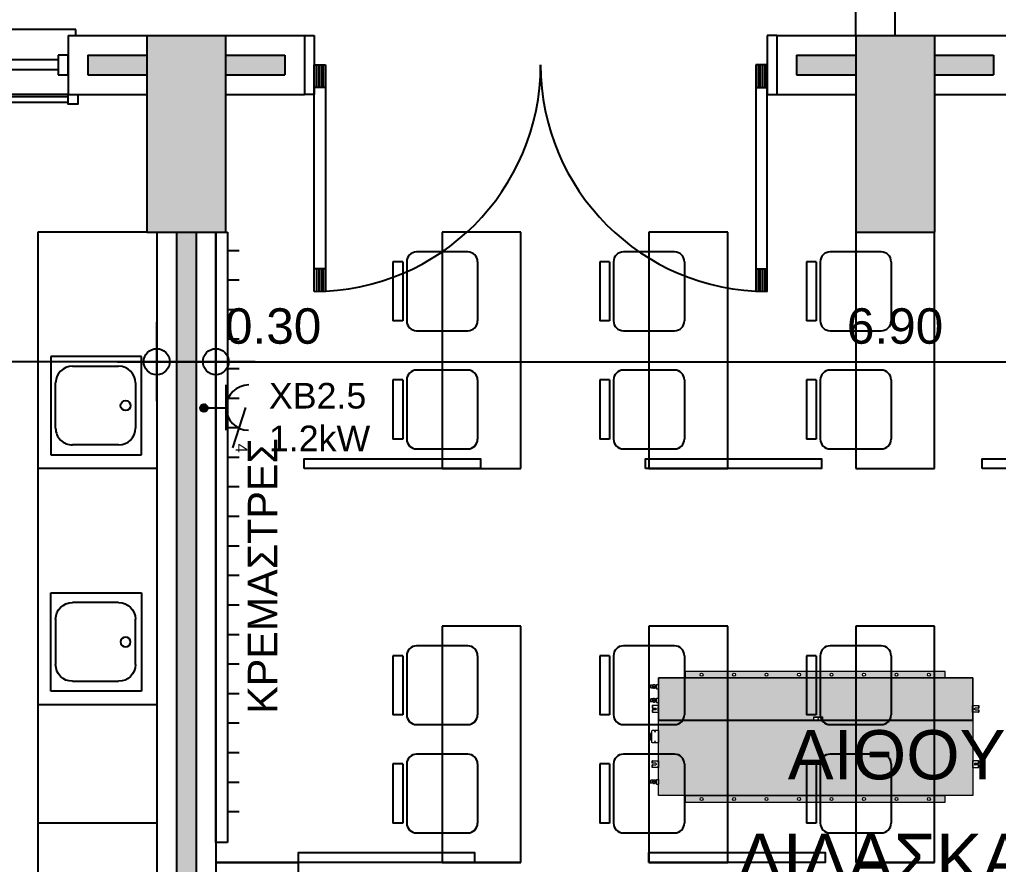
# Model space of a CAD drawing. Header units: metres. Extents: x -11 to 85, y -301 to 135.
# Drawn here: x 21.427 to 26.399, y -32.703 to -28.413 of the extents above; entities that cross this region are included whole.
import ezdxf

# ---------------------------------------------------------------- set-up
doc = ezdxf.new("R2010")
doc.units = ezdxf.units.M
doc.header["$LTSCALE"] = 0.036
doc.header["$PDMODE"] = 2
for name, color, linetype in [('arxitek borofos', 252, 'Continuous'), ('DIMBLK', 252, 'Continuous'), ('Epipla', 252, 'Continuous'), ('HLEK-SYMBOL', 3, 'Continuous'), ('HLEK_FL001_SYMBOLS', 230, 'Continuous'), ('Parathira', 252, 'Continuous')]:
    doc.layers.add(name, color=color, linetype=linetype)
doc.layers.add('axel', color=170, linetype='Continuous', lineweight=0)
doc.styles.add('COMU-N', font='arial.ttf')
doc.styles.get("Standard").update_dxf_attribs({"font": 'arial.ttf'})
doc.dimstyles.new('CADWDOT', dxfattribs={"dimscale": 0.1, "dimtxt": 1.8, "dimasz": 0.08, "dimexe": 2, "dimexo": 0, "dimgap": 0.09, "dimtad": 0, "dimrnd": 0.001, "dimzin": 0, "dimdsep": 46, "dimtxsty": 'Standard', "dimblk1": 'ARTDIM', "dimblk2": 'ARTDIM', "dimsah": 1, "dimcen": 0.09, "dimdle": 0.05, "dimse1": 1, "dimse2": 1, "dimadec": 0, "dimazin": 0, "dimtfac": 1, "dimtmove": 0, "dimatfit": 3, "dimldrblk": 'ARTDIM', "dimfxl": 2, "dimtvp": 0.9999, "dimtolj": 1, "dimtzin": 0, "dimarcsym": 0})

# ---------------------------------------------------------------- blocks, each defined once
blk = doc.blocks.new('A$C52D13D70')
at = {"layer": 'Parathira'}
for p, q in [((-0.33, 0.04), (-0.33, -2.44)), ((-0.3, 0.04), (-0.33, 0.04)), ((-0.1, 0), (-0.2, 0)), ((-0.2, 0), (-0.2, -0.05)), ((-0.1, -0.05), (-0.1, 0)), ((0, 0), (0, -2.4)), ((-0.2, -0.05), (-0.1, -0.05)), ((-0.175, -0.05), (-0.175, -0.7833)), ((-0.125, -0.05), (-0.125, -0.7833)), ((-0.1, -0.7833), (-0.2, -0.7833)), ((-0.2, -0.7833), (-0.2, -0.8333)), ((-0.1, -0.8333), (-0.1, -0.7833)), ((-0.2, -0.8333), (-0.1, -0.8333)), ((-0.175, -0.8333), (-0.175, -1.5667)), ((-0.125, -0.8333), (-0.125, -1.5667)), ((-0.1, -1.5667), (-0.2, -1.5667)), ((-0.2, -1.5667), (-0.2, -1.6167)), ((-0.1, -1.6167), (-0.1, -1.5667)), ((-0.2, -1.6167), (-0.1, -1.6167)), ((-0.175, -1.6167), (-0.175, -2.35)), ((-0.125, -1.6167), (-0.125, -2.35)), ((-0.1, -2.35), (-0.2, -2.35)), ((-0.2, -2.35), (-0.2, -2.4)), ((-0.1, -2.4), (-0.1, -2.35)), ((-0.2, -2.4), (-0.1, -2.4)), ((-0.33, -2.44), (-0.3, -2.44))]:
    blk.add_line(p, q, dxfattribs=at)
blk = doc.blocks.new('ARTDIM')
at = {"layer": 'DIMBLK'}
for p, q in [((0, -24.9975), (0, 24.9975)), ((-24.9975, 0), (24.9975, 0))]:
    blk.add_line(p, q, dxfattribs=at)
blk.add_circle((0, 0), 8.25, dxfattribs=at)
blk = doc.blocks.new('*D866')
at = {"layer": 'arxitek borofos', "color": 0, "lineweight": -2}
blk.add_line((22.1157, -30.1503), (15.0817, -30.1503), dxfattribs=at)
at = {"layer": 'Defpoints', "color": 0, "transparency": 16777216}
for p in [(15.0737, -29.493), (22.1237, -29.493), (15.0737, -30.1503)]:
    blk.add_point(p, dxfattribs=at)
at = {"layer": 'arxitek borofos', "color": 0, "lineweight": -2, "xscale": 0.008, "yscale": 0.008, "zscale": 0.008, "rotation": 180}
blk.add_blockref('ARTDIM', (15.0737, -30.1503), dxfattribs=at)
at = {"layer": 'arxitek borofos', "color": 0, "lineweight": -2, "xscale": 0.008, "yscale": 0.008, "zscale": 0.008}
blk.add_blockref('ARTDIM', (22.1237, -30.1503), dxfattribs=at)
at = {"layer": 'arxitek borofos', "color": 0, "insert": (18.5987, -29.9703), "char_height": 0.18, "attachment_point": 5}
blk.add_mtext('\\A1;7.05', dxfattribs=at)
blk = doc.blocks.new('*D867')
at = {"layer": 'arxitek borofos', "color": 0, "lineweight": -2}
for p, q in [((22.1317, -30.1503), (22.4157, -30.1503)), ((22.4237, -30.1503), (22.9983, -30.1503))]:
    blk.add_line(p, q, dxfattribs=at)
at = {"layer": 'Defpoints', "color": 0, "transparency": 16777216}
for p in [(22.1237, -29.493), (22.4237, -29.493), (22.4237, -30.1503)]:
    blk.add_point(p, dxfattribs=at)
at = {"layer": 'arxitek borofos', "color": 0, "lineweight": -2, "xscale": 0.008, "yscale": 0.008, "zscale": 0.008, "rotation": 180}
blk.add_blockref('ARTDIM', (22.1237, -30.1503), dxfattribs=at)
at = {"layer": 'arxitek borofos', "color": 0, "lineweight": -2, "xscale": 0.008, "yscale": 0.008, "zscale": 0.008}
blk.add_blockref('ARTDIM', (22.4237, -30.1503), dxfattribs=at)
at = {"layer": 'arxitek borofos', "color": 0, "insert": (22.715, -29.9703), "char_height": 0.18, "attachment_point": 5}
blk.add_mtext('\\A1;0.30', dxfattribs=at)
blk = doc.blocks.new('*D868')
at = {"layer": 'arxitek borofos', "color": 0, "lineweight": -2}
blk.add_line((22.4317, -30.1503), (29.3157, -30.1503), dxfattribs=at)
at = {"layer": 'Defpoints', "color": 0, "transparency": 16777216}
for p in [(22.4237, -29.493), (29.3237, -29.493), (29.3237, -30.1503)]:
    blk.add_point(p, dxfattribs=at)
at = {"layer": 'arxitek borofos', "color": 0, "lineweight": -2, "xscale": 0.008, "yscale": 0.008, "zscale": 0.008, "rotation": 180}
blk.add_blockref('ARTDIM', (22.4237, -30.1503), dxfattribs=at)
at = {"layer": 'arxitek borofos', "color": 0, "lineweight": -2, "xscale": 0.008, "yscale": 0.008, "zscale": 0.008}
blk.add_blockref('ARTDIM', (29.3237, -30.1503), dxfattribs=at)
at = {"layer": 'arxitek borofos', "color": 0, "insert": (25.8737, -29.9703), "char_height": 0.18, "attachment_point": 5}
blk.add_mtext('\\A1;6.90', dxfattribs=at)
blk = doc.blocks.new('A$C46B55638')
at = {"layer": 'Epipla'}
for p, q in [((11.1, 0), (11.1, 1.5)), ((10.9, 0), (10.9, 1.3))]:
    blk.add_line(p, q, dxfattribs=at)
blk = doc.blocks.new('A$C46BB3189')
at = {"layer": 'Epipla'}
for p, q in [((0.0918, 0.0592), (0.0918, 0.1192)), ((0.2418, 0.0592), (0.2418, 0.1192)), ((0.3918, 0.0592), (0.3918, 0.1192)), ((0.5418, 0.0592), (0.5418, 0.1192)), ((0.6918, 0.0592), (0.6918, 0.1192)), ((0.8418, 0.0592), (0.8418, 0.1192)), ((0.9918, 0.0592), (0.9918, 0.1192)), ((1.1418, 0.0592), (1.1418, 0.1192)), ((1.2918, 0.0592), (1.2918, 0.1192)), ((1.4418, 0.0592), (1.4418, 0.1192)), ((1.5918, 0.0592), (1.5918, 0.1192)), ((1.7418, 0.0592), (1.7418, 0.1192)), ((1.8918, 0.0592), (1.8918, 0.1192)), ((2.0418, 0.0592), (2.0418, 0.1192)), ((2.1918, 0.0592), (2.1918, 0.1192)), ((2.3418, 0.0592), (2.3418, 0.1192)), ((2.4918, 0.0592), (2.4918, 0.1192)), ((2.6418, 0.0592), (2.6418, 0.1192)), ((2.7918, 0.0592), (2.7918, 0.1192)), ((2.9418, 0.0592), (2.9418, 0.1192)), ((0, 0), (0, 0.0592)), ((0, 0.0592), (3.0983, 0.0592)), ((3.0983, 0.0592), (3.0983, 0)), ((3.0983, 0), (0, 0))]:
    blk.add_line(p, q, dxfattribs=at)
blk = doc.blocks.new('A$C074263FA')
at = {"layer": 'Epipla'}
for p, q in [((0.05, -0.01), (2.45, -0.01)), ((0.05, -0.04), (2.45, -0.04))]:
    blk.add_line(p, q, dxfattribs=at)
for points in [[(0, -0.05), (0, 0), (0.05, 0), (0.05, -0.05)], [(2.5, -0.05), (2.5, 0), (2.45, 0), (2.45, -0.05)]]:
    blk.add_lwpolyline(points, close=True, dxfattribs=at)
blk = doc.blocks.new('A$C75A87503')
at = {"layer": 'Parathira'}
for p, q in [((-2.4, 0), (-2.35, 0)), ((-2.35, 0), (-2.35, -0.3)), ((0, 0), (-0.05, 0)), ((-0.05, 0), (-0.05, -0.3)), ((-2.35, -0.15), (-2.2925, -0.15)), ((-2.35, -1.3), (-2.35, -0.15)), ((-2.3385, -0.15), (-2.3385, -0.265)), ((-2.327, -0.15), (-2.327, -0.265)), ((-2.3155, -0.15), (-2.3155, -0.265)), ((-2.304, -0.15), (-2.304, -0.265)), ((-2.2925, -0.15), (-2.2925, -1.2986)), ((-0.1075, -0.15), (-0.1075, -1.2986)), ((-0.05, -0.15), (-0.1075, -0.15)), ((-0.096, -0.15), (-0.096, -0.265)), ((-0.0845, -0.15), (-0.0845, -0.265)), ((-0.073, -0.15), (-0.073, -0.265)), ((-0.0615, -0.15), (-0.0615, -0.265)), ((-0.05, -1.3), (-0.05, -0.15)), ((-2.2925, -0.265), (-2.35, -0.265)), ((-0.1075, -0.265), (-0.05, -0.265)), ((-2.35, -0.3), (-2.4, -0.3)), ((-0.05, -0.3), (0, -0.3)), ((-2.2925, -1.185), (-2.35, -1.185)), ((-2.3385, -1.185), (-2.3385, -1.2999)), ((-2.327, -1.185), (-2.327, -1.2998)), ((-2.3155, -1.185), (-2.3155, -1.2995)), ((-2.304, -1.185), (-2.304, -1.2991)), ((-0.1075, -1.185), (-0.05, -1.185)), ((-0.096, -1.185), (-0.096, -1.2991)), ((-0.0845, -1.185), (-0.0845, -1.2995)), ((-0.073, -1.185), (-0.073, -1.2998)), ((-0.0615, -1.185), (-0.0615, -1.2999))]:
    blk.add_line(p, q, dxfattribs=at)
for centre, start, end in [((-2.35, -0.15), 270, 0), ((-0.05, -0.15), 180, 270)]:
    blk.add_arc(centre, 1.15, start, end, dxfattribs=at)
blk = doc.blocks.new('gJ6_a14')
at = {"linetype": 'Continuous'}
for p, q in [((-0.1176, 0.1119), (0.113, 0.1119)), ((0, 0.1119), (0, 0))]:
    blk.add_line(p, q, dxfattribs=at)
blk.add_arc((-0.0023, 0.2279), 0.1153, 180, 358.9566, dxfattribs=at)
blk = doc.blocks.new('*X1779')
at = {"color": 0}
for p, q in [((15.598, 2.587), (15.737, 2.727)), ((15.598, 2.622), (15.702, 2.727)), ((15.601, 2.607), (15.609, 2.616)), ((15.604, 2.646), (15.605, 2.647)), ((15.605, 2.559), (15.765, 2.719)), ((15.605, 2.577), (15.614, 2.585)), ((15.609, 2.652), (15.618, 2.66)), ((15.611, 2.547), (15.618, 2.554)), ((15.614, 2.621), (15.623, 2.63)), ((15.617, 2.536), (15.789, 2.707)), ((15.618, 2.59), (15.627, 2.599)), ((15.623, 2.665), (15.631, 2.674)), ((15.623, 2.559), (15.631, 2.568)), ((15.627, 2.634), (15.636, 2.643)), ((15.631, 2.603), (15.64, 2.612)), ((15.633, 2.516), (15.808, 2.691)), ((15.636, 2.678), (15.645, 2.687)), ((15.636, 2.572), (15.645, 2.581)), ((15.64, 2.647), (15.649, 2.656)), ((15.64, 2.541), (15.649, 2.55)), ((15.645, 2.616), (15.654, 2.625)), ((15.649, 2.691), (15.658, 2.7)), ((15.649, 2.585), (15.658, 2.594)), ((15.653, 2.501), (15.824, 2.672)), ((15.654, 2.66), (15.662, 2.669)), ((15.654, 2.554), (15.662, 2.563)), ((15.658, 2.63), (15.667, 2.638)), ((15.662, 2.705), (15.671, 2.714)), ((15.662, 2.599), (15.671, 2.607)), ((15.667, 2.674), (15.676, 2.683)), ((15.667, 2.568), (15.676, 2.577)), ((15.671, 2.643), (15.68, 2.652)), ((15.676, 2.718), (15.678, 2.721)), ((15.676, 2.489), (15.836, 2.648)), ((15.676, 2.612), (15.685, 2.621)), ((15.68, 2.687), (15.689, 2.696)), ((15.68, 2.581), (15.689, 2.59)), ((15.685, 2.656), (15.693, 2.665)), ((15.685, 2.55), (15.693, 2.559)), ((15.689, 2.625), (15.698, 2.634)), ((15.693, 2.7), (15.702, 2.709)), ((15.693, 2.594), (15.702, 2.603)), ((15.698, 2.669), (15.707, 2.678)), ((15.698, 2.563), (15.707, 2.572)), ((15.702, 2.638), (15.711, 2.647)), ((15.705, 2.482), (15.843, 2.62)), ((15.707, 2.714), (15.715, 2.722)), ((15.707, 2.607), (15.715, 2.616)), ((15.711, 2.683), (15.72, 2.691)), ((15.711, 2.577), (15.72, 2.585)), ((15.715, 2.652), (15.724, 2.66)), ((15.715, 2.546), (15.724, 2.554)), ((15.72, 2.727), (15.721, 2.728)), ((15.72, 2.621), (15.729, 2.63)), ((15.724, 2.696), (15.733, 2.705)), ((15.724, 2.59), (15.733, 2.599)), ((15.729, 2.665), (15.738, 2.674)), ((15.729, 2.559), (15.738, 2.568)), ((15.733, 2.634), (15.742, 2.643)), ((15.738, 2.709), (15.746, 2.718)), ((15.738, 2.603), (15.746, 2.612)), ((15.741, 2.482), (15.842, 2.584)), ((15.742, 2.678), (15.751, 2.687)), ((15.742, 2.572), (15.751, 2.581)), ((15.746, 2.647), (15.755, 2.656)), ((15.746, 2.541), (15.755, 2.55)), ((15.751, 2.722), (15.752, 2.724)), ((15.751, 2.616), (15.76, 2.625)), ((15.755, 2.691), (15.764, 2.7)), ((15.755, 2.585), (15.764, 2.594)), ((15.76, 2.66), (15.768, 2.669)), ((15.76, 2.554), (15.768, 2.563)), ((15.764, 2.63), (15.773, 2.638)), ((15.768, 2.705), (15.777, 2.714)), ((15.768, 2.599), (15.777, 2.607)), ((15.773, 2.674), (15.782, 2.683)), ((15.773, 2.568), (15.782, 2.577)), ((15.777, 2.643), (15.786, 2.652)), ((15.782, 2.612), (15.791, 2.621)), ((15.786, 2.687), (15.795, 2.696)), ((15.786, 2.581), (15.795, 2.59)), ((15.791, 2.656), (15.799, 2.665)), ((15.791, 2.55), (15.799, 2.559)), ((15.795, 2.625), (15.804, 2.634)), ((15.799, 2.594), (15.808, 2.603)), ((15.804, 2.669), (15.813, 2.678)), ((15.804, 2.563), (15.813, 2.572)), ((15.808, 2.638), (15.817, 2.647)), ((15.813, 2.607), (15.822, 2.616)), ((15.817, 2.577), (15.826, 2.585)), ((15.822, 2.652), (15.83, 2.66)), ((15.822, 2.546), (15.83, 2.554)), ((15.826, 2.621), (15.835, 2.63)), ((15.83, 2.59), (15.839, 2.599)), ((15.835, 2.559), (15.835, 2.56)), ((15.839, 2.634), (15.84, 2.635)), ((15.844, 2.603), (15.844, 2.603)), ((15.627, 2.528), (15.636, 2.537)), ((15.645, 2.51), (15.654, 2.519)), ((15.658, 2.523), (15.667, 2.532)), ((15.664, 2.494), (15.671, 2.501)), ((15.671, 2.537), (15.68, 2.546)), ((15.676, 2.506), (15.685, 2.515)), ((15.689, 2.519), (15.698, 2.528)), ((15.693, 2.488), (15.702, 2.497)), ((15.702, 2.532), (15.711, 2.541)), ((15.707, 2.501), (15.715, 2.51)), ((15.72, 2.515), (15.729, 2.523)), ((15.724, 2.484), (15.733, 2.493)), ((15.733, 2.528), (15.742, 2.537)), ((15.738, 2.497), (15.746, 2.506)), ((15.751, 2.51), (15.76, 2.519)), ((15.764, 2.523), (15.773, 2.532)), ((15.768, 2.493), (15.777, 2.501)), ((15.777, 2.537), (15.786, 2.546)), ((15.782, 2.506), (15.791, 2.515)), ((15.795, 2.519), (15.804, 2.528)), ((15.808, 2.532), (15.817, 2.541))]:
    blk.add_line(p, q, dxfattribs=at)
blk = doc.blocks.new('GJ6_A78')
at = {"layer": 'HLEK-SYMBOL', "color": 0, "linetype": 'Continuous'}
blk.add_circle((0, 0), 0.0989, dxfattribs=at)
at = {"layer": 'HLEK-SYMBOL', "color": 0, "xscale": 0.8, "yscale": 0.8, "zscale": 0.8}
blk.add_blockref('*X1779', (-12.576, -2.084), dxfattribs=at)
blk = doc.blocks.new('priza')
at = {"layer": 'HLEK_FL001_SYMBOLS', "rotation": 180}
blk.add_blockref('gJ6_a14', (87.4, -100.4952), dxfattribs=at)
at = {"layer": 'HLEK_FL001_SYMBOLS', "xscale": 0.1951472641207488, "yscale": 0.1951472641207488, "zscale": 0.1951472641207488}
blk.add_blockref('GJ6_A78', (87.4, -100.4953), dxfattribs=at)
blk = doc.blocks.new('priza tetrapli')
at = {"layer": 'HLEK_FL001_SYMBOLS', "ltscale": 5}
blk.add_line((444.1264, -18.901), (444.3314, -18.9664), dxfattribs=at)
at = {"layer": 'HLEK_FL001_SYMBOLS', "rotation": 180}
blk.add_blockref('priza', (531.5297, -119.6074), dxfattribs=at)
at = {"layer": 'HLEK_FL001_SYMBOLS', "ltscale": 5}
blk.add_text('4', height=0.06, dxfattribs=at).set_placement((444.3099, -18.9515))
blk = doc.blocks.new('A$C5A126718')
at = {"layer": 'axel'}
for p, q in [((-0.0317, 0.0343), (-0.0317, 0.0321)), ((-0.0301, 0.0343), (-0.0317, 0.0343)), ((-0.0317, 0.0321), (-0.0317, 0.0236)), ((-0.0317, 0.0321), (-0.0301, 0.0321)), ((-0.0317, 0.0236), (-0.0301, 0.0236)), ((-0.0317, 0.0236), (-0.0317, 0.0214)), ((-0.0301, 0.0214), (-0.0317, 0.0214)), ((-0.0301, 0.0129), (-0.0317, 0.0129)), ((-0.0317, 0.0129), (-0.0317, 0.0107)), ((-0.0317, 0.0107), (-0.0301, 0.0107)), ((-0.0317, 0.0107), (-0.0317, 0.0021)), ((-0.0317, 0.0021), (-0.0301, 0.0021)), ((-0.0317, 0.0021), (-0.0317, 0)), ((-0.0301, 0), (-0.0317, 0)), ((-0.0012, 0.0343), (-0.0301, 0.0343)), ((-0.0301, 0.0343), (-0.0301, 0.0321)), ((-0.0301, 0.0321), (-0.0301, 0.0236)), ((-0.0301, 0.0236), (-0.0301, 0.0214)), ((-0.0301, 0.0214), (-0.0131, 0.0214)), ((-0.0301, 0.0129), (-0.0301, 0.0107)), ((-0.0131, 0.0129), (-0.0301, 0.0129)), ((-0.0301, 0.0107), (-0.0301, 0.0021)), ((-0.0301, 0.0021), (-0.0301, 0)), ((-0.0301, 0), (-0.0012, 0)), ((-0.0012, 0.0343), (0, 0.0343)), ((-0.0012, 0.0343), (-0.0012, 0.033)), ((-0.0012, 0.033), (-0.0012, 0.03)), ((-0.0012, 0.03), (-0.0012, 0.0271)), ((-0.0012, 0.0271), (0, 0.0271)), ((-0.0012, 0.027), (-0.0012, 0.0271)), ((-0.0012, 0.0073), (-0.0012, 0.027)), ((-0.0012, 0.0071), (-0.0012, 0.0073)), ((-0.0012, 0.0071), (0, 0.0071)), ((-0.0012, 0.0071), (-0.0012, 0.0043)), ((-0.0012, 0.0043), (-0.0012, 0.0013)), ((-0.0012, 0.0013), (-0.0012, 0)), ((-0.0012, 0), (0, 0)), ((0.0004, 0.0271), (0.0004, 0.0343)), ((0.0004, 0.0271), (0.0004, 0.0343)), ((0.0004, 0.0211), (0.0004, 0.0271)), ((0.0004, 0.0211), (0.0004, 0.0271)), ((0.0004, 0.0207), (0.0004, 0.0211)), ((0.0004, 0.0207), (0.0004, 0.0211)), ((0.0004, 0.0186), (0.0004, 0.0207)), ((0.0004, 0.0186), (0.0004, 0.0207)), ((0.0004, 0.0157), (0.0004, 0.0186)), ((0.0004, 0.0157), (0.0004, 0.0186)), ((0.0004, 0.0136), (0.0004, 0.0157)), ((0.0004, 0.0136), (0.0004, 0.0157)), ((0.0004, 0.0132), (0.0004, 0.0136)), ((0.0004, 0.0132), (0.0004, 0.0136)), ((0.0004, 0.0071), (0.0004, 0.0132)), ((0.0004, 0.0071), (0.0004, 0.0132)), ((0.0004, 0), (0.0004, 0.0071)), ((0.0004, 0), (0.0004, 0.0071))]:
    blk.add_line(p, q, dxfattribs=at)
blk.add_arc((-0.0131, 0.0171), 0.00429, 270, 90, dxfattribs=at)
blk = doc.blocks.new('A$C3A54651E')
at = {"layer": 'axel'}
for p, q in [((0.0091, 0.0228), (0, 0.0228)), ((0, 0.0228), (0, 0)), ((0.0091, 0), (0, 0)), ((0.0091, 0), (0.0091, 0.0228)), ((0.0091, 0.0171), (0.0162, 0.0171)), ((0.0091, 0.0057), (0.0162, 0.0057)), ((0.0162, 0.019), (0.0166, 0.0193)), ((0.0162, 0.0038), (0.0162, 0.019)), ((0.0162, 0.0038), (0.0166, 0.0035)), ((0.0166, 0.0035), (0.0166, 0.0193)), ((0.0166, 0.0193), (0.0184, 0.0193)), ((0.0166, 0.0035), (0.0184, 0.0035)), ((0.0184, 0.02), (0.0184, 0.0199)), ((0.0184, 0.02), (0.0184, 0.02)), ((0.0184, 0.0199), (0.0184, 0.0193)), ((0.0184, 0.0193), (0.0184, 0.0153)), ((0.0184, 0.0153), (0.0184, 0.0067)), ((0.0184, 0.0067), (0.0184, 0.0035)), ((0.0184, 0.0035), (0.0184, 0.0028)), ((0.0184, 0.0028), (0.0184, 0.0028)), ((0.0191, 0.0202), (0.0254, 0.0202)), ((0.0191, 0.0197), (0.0254, 0.0197)), ((0.0191, 0.0109), (0.0254, 0.0109)), ((0.0191, 0.0026), (0.0254, 0.0026)), ((0.0262, 0.0199), (0.0262, 0.02)), ((0.0262, 0.02), (0.0262, 0.02)), ((0.0262, 0.0182), (0.0262, 0.0199)), ((0.0262, 0.0153), (0.0262, 0.0182)), ((0.0262, 0.0182), (0.0284, 0.0182)), ((0.0262, 0.0067), (0.0262, 0.0153)), ((0.0262, 0.0046), (0.0262, 0.0067)), ((0.0262, 0.0028), (0.0262, 0.0046)), ((0.0262, 0.0046), (0.0284, 0.0046)), ((0.0262, 0.0028), (0.0262, 0.0028)), ((0.0284, 0.0193), (0.037, 0.0193)), ((0.0284, 0.0182), (0.0284, 0.0193)), ((0.0284, 0.0046), (0.0284, 0.0182)), ((0.0284, 0.0035), (0.0284, 0.0046)), ((0.0284, 0.0035), (0.037, 0.0035)), ((0.037, 0.0035), (0.037, 0.0193)), ((0.0373, 0.019), (0.037, 0.0193)), ((0.0373, 0.0037), (0.037, 0.0035)), ((0.0373, 0.0182), (0.0373, 0.019)), ((0.0373, 0.0046), (0.0373, 0.0182)), ((0.0373, 0.0182), (0.0403, 0.0182)), ((0.0373, 0.0037), (0.0373, 0.0046)), ((0.0373, 0.0046), (0.0403, 0.0046)), ((0.0403, 0.0046), (0.0403, 0.0182)), ((0.0423, 0.0162), (0.0403, 0.0182)), ((0.0423, 0.0066), (0.0403, 0.0046)), ((0.0423, 0.0066), (0.0423, 0.0162))]:
    blk.add_line(p, q, dxfattribs=at)
for points in [[(0.0191, 0.0202, 0.004311), (0.019, 0.0202, 0.005535), (0.0188, 0.0202, 0.007292), (0.0187, 0.0201, 0.009929), (0.0186, 0.0201), (0.0186, 0.0201, 0.019665), (0.0185, 0.02, 0.032685), (0.0184, 0.02, 0.060642), (0.0184, 0.02), (0.0184, 0.02)], [(0.0184, 0.0199, 0.159929), (0.0184, 0.0199, 0.090191), (0.0184, 0.0199, 0.0462), (0.0184, 0.0199, 0.02623), (0.0185, 0.0198), (0.0186, 0.0198, 0.013719), (0.0187, 0.0198, 0.009481), (0.0188, 0.0198, 0.006867), (0.0189, 0.0197, 0.005151), (0.0191, 0.0197)], [(0.0191, 0.0197, 0.015295), (0.0188, 0.0186, 0.017604), (0.0186, 0.0175), (0.0185, 0.0169, 0.02245), (0.0184, 0.0158), (0.0184, 0.0153)], [(0.0184, 0.0153, 0.023182), (0.0184, 0.0142, 0.022013), (0.0186, 0.0131), (0.0187, 0.0125, 0.017076), (0.0189, 0.0114), (0.0191, 0.0109)], [(0.0191, 0.0109, 0.016103), (0.0188, 0.0098, 0.018613), (0.0186, 0.0088), (0.0185, 0.0083, 0.023826), (0.0184, 0.0072), (0.0184, 0.0067)], [(0.0184, 0.0067, 0.024647), (0.0184, 0.0057, 0.023359), (0.0186, 0.0046), (0.0187, 0.0041, 0.018023), (0.0189, 0.0031), (0.0191, 0.0026)], [(0.0191, 0.0026, -0.004311), (0.019, 0.0026, -0.005535), (0.0188, 0.0026, -0.007292), (0.0187, 0.0027, -0.009929), (0.0186, 0.0027), (0.0186, 0.0027, -0.019665), (0.0185, 0.0027, -0.032685), (0.0184, 0.0028, -0.060642), (0.0184, 0.0028), (0.0184, 0.0028)], [(0.0262, 0.02, 0.102242), (0.0262, 0.02, 0.051435), (0.0261, 0.02, 0.028507), (0.0261, 0.0201, 0.01755), (0.026, 0.0201), (0.0259, 0.0201, 0.009159), (0.0258, 0.0201, 0.006785), (0.0257, 0.0202, 0.005184), (0.0255, 0.0202), (0.0254, 0.0202)], [(0.0254, 0.0197, 0.004812), (0.0256, 0.0197, 0.00636), (0.0258, 0.0198, 0.008685), (0.0259, 0.0198, 0.012384), (0.026, 0.0198), (0.0261, 0.0198, 0.023143), (0.0261, 0.0199, 0.039656), (0.0262, 0.0199, 0.07579), (0.0262, 0.0199, 0.144125), (0.0262, 0.0199)], [(0.0262, 0.0153, 0.023214), (0.0262, 0.0164, 0.02204), (0.026, 0.0175), (0.0259, 0.018, 0.017046), (0.0256, 0.0191), (0.0254, 0.0197)], [(0.0254, 0.0109, 0.01528), (0.0258, 0.012, 0.017585), (0.026, 0.013), (0.0261, 0.0136, 0.022468), (0.0262, 0.0147), (0.0262, 0.0153)], [(0.0262, 0.0067, 0.024685), (0.0262, 0.0078, 0.023392), (0.026, 0.0088), (0.0259, 0.0093, 0.017988), (0.0256, 0.0103), (0.0254, 0.0109)], [(0.0254, 0.0026, 0.016073), (0.0258, 0.0036, 0.018575), (0.026, 0.0046), (0.0261, 0.0052, 0.023861), (0.0262, 0.0062), (0.0262, 0.0067)], [(0.0262, 0.0028, -0.102242), (0.0262, 0.0028, -0.051435), (0.0261, 0.0028, -0.028507), (0.0261, 0.0027, -0.01755), (0.026, 0.0027), (0.0259, 0.0027, -0.009159), (0.0258, 0.0026, -0.006785), (0.0257, 0.0026, -0.005184), (0.0255, 0.0026), (0.0254, 0.0026)]]:
    blk.add_lwpolyline(points, format="xyb", dxfattribs=at)
blk = doc.blocks.new('A$C531E15D6')
at = {"layer": 'axel'}
for p, q in [((-0.0003, 0.0241), (-0.0003, -0.0359)), ((-0.0003, 0.0241), (0.0009, 0.0241)), ((-0.0003, 0.0134), (0, 0.0134)), ((-0.0003, 0.0113), (0, 0.0113)), ((-0.0003, 0.0066), (-0.0003, 0.0031)), ((-0.0003, 0.0066), (-0.0003, 0.0031)), ((0, 0.0059), (-0.0003, 0.0059)), ((-0.0003, 0.0031), (-0.0003, -0.0276)), ((0.0021, 0.0241), (0, 0.022)), ((0, 0.0059), (0, 0.022)), ((0, -0.0059), (0, 0.0059)), ((0, -0.0059), (0, 0.0059)), ((0.0012, 0.0241), (0.0009, 0.0241)), ((0.0012, 0.0241), (0.0009, 0.0241)), ((0.0012, 0.0241), (0.0021, 0.0241)), ((0.0021, 0.0241), (0.0321, 0.0241)), ((0.0021, 0.0241), (0.0321, 0.0241)), ((0.0321, 0.0241), (0.0343, 0.022)), ((0.0343, 0.022), (0.0343, 0.0134)), ((0.0343, 0.022), (0.0343, 0.0134)), ((0.0343, 0.0134), (0.0343, -0.0251)), ((0.0343, 0.0134), (0.0343, -0.0251)), ((0.038, 0.0127), (0.0343, 0.0128)), ((0.0347, 0.0056), (0.0343, 0.0056)), ((0.0347, 0.0056), (0.0347, -0.0059)), ((0.0357, 0.0099), (0.0357, 0.0045)), ((0.04, 0.0099), (0.0357, 0.0099)), ((0.0357, 0.0045), (0.0357, 0.0038)), ((0.0357, 0.0045), (0.0357, 0.0038)), ((0.0357, 0.0038), (0.0357, -0.0059)), ((0.0357, 0.0038), (0.0357, -0.0059)), ((0.038, 0.0127), (0.038, 0.0099)), ((0.04, 0.0099), (0.04, -0.0059)), ((0, -0.0176), (-0.0003, -0.0176)), ((-0.0003, -0.023), (0, -0.023)), ((-0.0003, -0.0251), (0, -0.0251)), ((-0.0003, -0.0276), (-0.0003, -0.0312)), ((-0.0003, -0.0276), (-0.0003, -0.0312)), ((-0.0003, -0.0359), (0.0021, -0.0359)), ((0, -0.0176), (0, -0.0059)), ((0, -0.0176), (0, -0.0059)), ((0, -0.0337), (0, -0.0176)), ((0.0021, -0.0359), (0, -0.0337)), ((0.0321, -0.0359), (0.0021, -0.0359)), ((0.0321, -0.0359), (0.0021, -0.0359)), ((0.0343, -0.0337), (0.0321, -0.0359)), ((0.0347, -0.0173), (0.0343, -0.0173)), ((0.038, -0.0244), (0.0343, -0.0245)), ((0.0343, -0.0251), (0.0343, -0.0337)), ((0.0343, -0.0251), (0.0343, -0.0337)), ((0.0347, -0.0059), (0.0347, -0.0173)), ((0.0357, -0.0059), (0.0357, -0.0155)), ((0.0357, -0.0059), (0.0357, -0.0155)), ((0.0357, -0.0155), (0.0357, -0.0162)), ((0.0357, -0.0155), (0.0357, -0.0162)), ((0.0357, -0.0162), (0.0357, -0.0216)), ((0.04, -0.0216), (0.0357, -0.0216)), ((0.038, -0.0244), (0.038, -0.0216)), ((0.04, -0.0059), (0.04, -0.0216))]:
    blk.add_line(p, q, dxfattribs=at)
for centre, radius in [((0.0171, 0.0199), 0.00214), ((0.0171, 0.0199), 0.00111), ((0.0171, -0.0316), 0.00214), ((0.0171, -0.0316), 0.00111)]:
    blk.add_circle(centre, radius, dxfattribs=at)
for centre, radius, start, end in [((0.0321, 0.022), 0.00214, 0, 90), ((0.0346, 0.0045), 0.00107, 0, 89.5416), ((0.0321, -0.0337), 0.00214, 270, 0), ((0.0346, -0.0162), 0.00107, 270.4584, 0)]:
    blk.add_arc(centre, radius, start, end, dxfattribs=at)
blk = doc.blocks.new('FCU 10 KANALATO')
at = {"layer": 'axel'}
for color, points in [(150, [(47986.6743, 13560.1633), (47986.6743, 13560.0206), (47986.6751, 13560.0206), (47986.6751, 13560.0135), (47986.6751, 13560.0074), (47986.6751, 13560.007), (47986.6751, 13560.002), (47986.6751, 13559.9935), (47986.6751, 13559.9863), (47986.6743, 13559.9863), (47986.6743, 13559.782), (47987.7792, 13559.782), (47988.2671, 13559.782), (47988.2671, 13559.782), (47988.2704, 13559.782), (47988.2704, 13560.1633)]), (151, [(47988.2705, 13559.5646), (47988.2705, 13559.5982), (47988.2705, 13559.5982), (47988.2705, 13559.621), (47988.2705, 13559.621), (47988.2705, 13559.6682), (47988.2705, 13559.6682), (47988.2705, 13559.691), (47988.2705, 13559.691), (47988.2705, 13559.7061), (47988.2705, 13559.7061), (47988.2705, 13559.7132), (47988.2705, 13559.7193), (47988.2705, 13559.7196), (47988.2705, 13559.7246), (47988.2705, 13559.7332), (47988.2705, 13559.7403), (47988.2705, 13559.7403), (47988.2705, 13559.7785), (47987.4805, 13559.7785), (47987.4805, 13559.7638), (47987.4362, 13559.7638), (47987.4362, 13559.7785), (47986.6743, 13559.7785), (47986.6743, 13559.7403), (47986.6751, 13559.7403), (47986.6751, 13559.7332), (47986.6751, 13559.7271), (47986.6751, 13559.7218), (47986.6751, 13559.7193), (47986.6751, 13559.7132), (47986.6751, 13559.7061), (47986.6743, 13559.7061), (47986.6743, 13559.5646)])]:
    blk.add_hatch(color=color, dxfattribs=at).paths.add_polyline_path(points)
h = blk.add_hatch(color=211, dxfattribs=at)
h.paths.add_polyline_path([(47988.1338, 13560.164), (47988.1338, 13560.197), (47986.8138, 13560.197), (47986.8138, 13560.164)])
h.paths.add_polyline_path([(47987.5563, 13560.1878, -1), (47987.5563, 13560.1731, -1)], flags=16)
h.paths.add_polyline_path([(47987.3913, 13560.1731, -1), (47987.3913, 13560.1878, -1)], flags=16)
h.paths.add_polyline_path([(47987.7213, 13560.1878, -1), (47987.7213, 13560.1731, -1)], flags=16)
h.paths.add_polyline_path([(47987.2263, 13560.1731, -1), (47987.2263, 13560.1878, -1)], flags=16)
h.paths.add_polyline_path([(47987.8863, 13560.1878, -1), (47987.8863, 13560.1731, -1)], flags=16)
h.paths.add_polyline_path([(47987.0613, 13560.1731, -1), (47987.0613, 13560.1878, -1)], flags=16)
h.paths.add_polyline_path([(47988.0513, 13560.1878, -1), (47988.0513, 13560.1731, -1)], flags=16)
h.paths.add_polyline_path([(47986.8963, 13560.1731, -1), (47986.8963, 13560.1878, -1)], flags=16)
h = blk.add_hatch(color=211, dxfattribs=at)
h.paths.add_polyline_path([(47988.1338, 13559.5327), (47988.1338, 13559.5657), (47986.8138, 13559.5657), (47986.8138, 13559.5327)])
h.paths.add_polyline_path([(47987.5563, 13559.5565, -1), (47987.5563, 13559.5418, -1)], flags=16)
h.paths.add_polyline_path([(47987.3913, 13559.5418, -1), (47987.3913, 13559.5565, -1)], flags=16)
h.paths.add_polyline_path([(47987.7213, 13559.5565, -1), (47987.7213, 13559.5418, -1)], flags=16)
h.paths.add_polyline_path([(47987.2263, 13559.5418, -1), (47987.2263, 13559.5565, -1)], flags=16)
h.paths.add_polyline_path([(47987.8863, 13559.5565, -1), (47987.8863, 13559.5418, -1)], flags=16)
h.paths.add_polyline_path([(47987.0613, 13559.5418, -1), (47987.0613, 13559.5565, -1)], flags=16)
h.paths.add_polyline_path([(47988.0513, 13559.5565, -1), (47988.0513, 13559.5418, -1)], flags=16)
h.paths.add_polyline_path([(47986.8963, 13559.5418, -1), (47986.8963, 13559.5565, -1)], flags=16)
for p, q in [((47986.6743, 13559.782), (47987.7792, 13559.782)), ((47986.6743, 13559.7804), (47987.7792, 13559.7804)), ((47986.6743, 13559.78), (47987.7816, 13559.78)), ((47987.7349, 13559.7785), (47986.6743, 13559.7785)), ((47987.4362, 13559.7785), (47987.4362, 13559.78)), ((47987.4362, 13559.7638), (47987.4362, 13559.7785)), ((47987.4362, 13559.766), (47987.4805, 13559.766)), ((47987.4805, 13559.7638), (47987.4362, 13559.7638)), ((47987.4805, 13559.7785), (47987.4805, 13559.78)), ((47987.4805, 13559.7785), (47987.4805, 13559.7638)), ((47988.2705, 13559.7785), (47987.7329, 13559.7785)), ((47987.7792, 13559.782), (47988.2671, 13559.782)), ((47987.7792, 13559.7804), (47988.2705, 13559.7804)), ((47987.7792, 13559.78), (47988.2705, 13559.78))]:
    blk.add_line(p, q, dxfattribs=at)
for points in [[(47986.6743, 13560.1633), (47988.2704, 13560.1633), (47988.2704, 13559.782), (47986.6743, 13559.782)], [(47986.6743, 13560.1633), (47988.2705, 13560.1633), (47988.2705, 13559.5646), (47986.6743, 13559.5646)], [(47986.6743, 13559.5646), (47988.2705, 13559.5646), (47988.2705, 13559.7785), (47986.6743, 13559.7785)]]:
    blk.add_lwpolyline(points, close=True, dxfattribs=at)
at = {"layer": 'axel', "linetype": 'Continuous'}
for points in [[(47986.8138, 13560.164), (47988.1338, 13560.164), (47988.1338, 13560.197), (47986.8138, 13560.197)], [(47986.8138, 13559.5327), (47988.1338, 13559.5327), (47988.1338, 13559.5657), (47986.8138, 13559.5657)]]:
    blk.add_lwpolyline(points, close=True, dxfattribs=at)
for centre in [(47986.8963, 13560.1805), (47987.0613, 13560.1805), (47987.2263, 13560.1805), (47987.3913, 13560.1805), (47987.5563, 13560.1805), (47987.7213, 13560.1805), (47987.8863, 13560.1805), (47988.0513, 13560.1805), (47986.8963, 13559.5492), (47987.0613, 13559.5492), (47987.2263, 13559.5492), (47987.3913, 13559.5492), (47987.5563, 13559.5492), (47987.7213, 13559.5492), (47987.8863, 13559.5492), (47988.0513, 13559.5492)]:
    blk.add_circle(centre, 0.00739, dxfattribs=at)
at = {"layer": 'axel'}
blk.add_circle((47987.4583, 13559.7731), 0.00111, dxfattribs=at)
at = {"xscale": -1, "rotation": 180}
for name, p in [('A$C3A54651E', (47988.2705, 13560.1043)), ('A$C531E15D6', (47988.2708, 13559.8575)), ('A$C5A126718', (47986.6746, 13559.7403)), ('A$C3A54651E', (47988.2705, 13559.691)), ('A$C3A54651E', (47988.2705, 13559.621))]:
    blk.add_blockref(name, p, dxfattribs=at)
blk.add_blockref('A$C5A126718', (47986.6746, 13559.9863))
at = {"xscale": -1}
blk.add_blockref('A$C5A126718', (47988.271, 13559.9863), dxfattribs=at)
at = {"rotation": 180}
blk.add_blockref('A$C5A126718', (47988.271, 13559.7403), dxfattribs=at)

msp = doc.modelspace()

# ---------------------------------------------------------------- hatches: boundary and pattern name
at = {"layer": 'arxitek borofos'}
for points in [[(22.0737, -29.493), (22.4737, -29.493), (22.4737, -28.493), (22.0737, -28.493)], [(26.0737, -28.493), (25.6737, -28.493), (25.6737, -29.493), (26.0737, -29.493)], [(22.0737, -28.593), (21.7737, -28.593), (21.7737, -28.693), (22.0737, -28.693)], [(22.7737, -28.593), (22.4737, -28.593), (22.4737, -28.693), (22.7737, -28.693)], [(25.6737, -28.593), (25.3737, -28.593), (25.3737, -28.693), (25.6737, -28.693)], [(26.3737, -28.593), (26.0737, -28.593), (26.0737, -28.693), (26.3737, -28.693)], [(22.3237, -29.493), (22.2237, -29.493), (22.2237, -36.4836), (22.3237, -36.4836), (22.3237, -36.193), (22.7711, -36.193), (22.7711, -36.093), (22.3237, -36.093)]]:
    msp.add_hatch(color=256, dxfattribs=at).paths.add_polyline_path(points)

# ---------------------------------------------------------------- linework, layer by layer
for p, q in [((21.6737, -28.493), (21.6737, -28.793)), ((21.6737, -28.493), (22.0737, -28.493)), ((22.0737, -28.493), (22.0737, -29.493)), ((22.0737, -28.493), (22.4737, -28.493)), ((22.4737, -28.493), (22.4737, -29.493)), ((22.4737, -28.493), (22.8737, -28.493)), ((22.8737, -28.493), (22.8737, -28.793)), ((25.2737, -28.493), (25.2737, -28.793)), ((25.2737, -28.493), (25.6737, -28.493)), ((25.6737, -28.493), (26.0737, -28.493)), ((25.6737, -28.493), (25.6737, -29.493)), ((26.0737, -28.493), (26.0737, -29.493)), ((26.0737, -28.493), (26.4737, -28.493)), ((21.7737, -28.593), (22.0737, -28.593)), ((21.7737, -28.593), (21.7737, -28.693)), ((22.4737, -28.593), (22.7737, -28.593)), ((22.7737, -28.593), (22.7737, -28.693)), ((25.3737, -28.593), (25.6737, -28.593)), ((25.3737, -28.593), (25.3737, -28.693)), ((26.0737, -28.593), (26.3737, -28.593)), ((26.3737, -28.593), (26.3737, -28.693)), ((21.7737, -28.693), (22.0737, -28.693)), ((22.4737, -28.693), (22.7737, -28.693)), ((25.3737, -28.693), (25.6737, -28.693)), ((26.0737, -28.693), (26.3737, -28.693)), ((21.6737, -28.793), (22.0737, -28.793)), ((22.4737, -28.793), (22.8737, -28.793)), ((25.2737, -28.793), (25.6737, -28.793)), ((26.0737, -28.793), (26.4737, -28.793)), ((21.5192, -29.493), (21.5192, -36.093)), ((22.0737, -29.493), (21.5192, -29.493)), ((22.0737, -29.493), (22.4737, -29.493)), ((22.1237, -29.493), (22.1237, -36.5836)), ((22.2237, -29.493), (22.2237, -36.4836)), ((22.3237, -29.493), (22.3237, -36.093)), ((22.4237, -29.493), (22.4237, -35.993)), ((23.9737, -29.493), (23.5737, -29.493)), ((23.5737, -29.493), (23.5737, -30.693)), ((23.9737, -30.693), (23.9737, -29.493)), ((25.0237, -29.493), (24.6237, -29.493)), ((24.6237, -29.493), (24.6237, -30.693)), ((25.0237, -30.693), (25.0237, -29.493)), ((25.6737, -29.493), (26.0737, -29.493)), ((25.6737, -29.493), (25.6737, -30.693)), ((26.0737, -30.693), (26.0737, -29.493)), ((23.7037, -29.593), (23.4437, -29.593)), ((24.7537, -29.593), (24.4937, -29.593)), ((25.8037, -29.593), (25.5437, -29.593)), ((23.3237, -29.643), (23.3237, -29.943)), ((23.3737, -29.643), (23.3237, -29.643)), ((23.3737, -29.643), (23.3737, -29.943)), ((23.3937, -29.643), (23.3937, -29.943)), ((23.7537, -29.643), (23.7537, -29.943)), ((24.3737, -29.643), (24.3737, -29.943)), ((24.4237, -29.643), (24.3737, -29.643)), ((24.4237, -29.643), (24.4237, -29.943)), ((24.4437, -29.643), (24.4437, -29.943)), ((24.8037, -29.643), (24.8037, -29.943)), ((25.4237, -29.643), (25.4237, -29.943)), ((25.4737, -29.643), (25.4237, -29.643)), ((25.4737, -29.643), (25.4737, -29.943)), ((25.4937, -29.643), (25.4937, -29.943)), ((25.8537, -29.643), (25.8537, -29.943)), ((23.3737, -29.943), (23.3237, -29.943)), ((24.4237, -29.943), (24.3737, -29.943)), ((25.4737, -29.943), (25.4237, -29.943)), ((23.4437, -29.993), (23.7037, -29.993)), ((24.4937, -29.993), (24.7537, -29.993)), ((25.5437, -29.993), (25.8037, -29.993)), ((22.047, -30.123), (21.5854, -30.123)), ((21.5854, -30.123), (21.5854, -30.623)), ((22.047, -30.623), (22.047, -30.123)), ((21.6954, -30.173), (21.9304, -30.173)), ((23.7037, -30.193), (23.4437, -30.193)), ((24.7537, -30.193), (24.4937, -30.193)), ((25.8037, -30.193), (25.5437, -30.193)), ((21.6104, -30.488), (21.6104, -30.258)), ((22.0154, -30.258), (22.0154, -30.488)), ((23.3237, -30.243), (23.3237, -30.543)), ((23.3737, -30.243), (23.3237, -30.243)), ((23.3737, -30.243), (23.3737, -30.543)), ((23.3937, -30.243), (23.3937, -30.543)), ((23.7537, -30.243), (23.7537, -30.543)), ((24.3737, -30.243), (24.3737, -30.543)), ((24.4237, -30.243), (24.3737, -30.243)), ((24.4237, -30.243), (24.4237, -30.543)), ((24.4437, -30.243), (24.4437, -30.543)), ((24.8037, -30.243), (24.8037, -30.543)), ((25.4237, -30.243), (25.4237, -30.543)), ((25.4737, -30.243), (25.4237, -30.243)), ((25.4737, -30.243), (25.4737, -30.543)), ((25.4937, -30.243), (25.4937, -30.543)), ((25.8537, -30.243), (25.8537, -30.543)), ((21.9304, -30.573), (21.6954, -30.573)), ((23.3737, -30.543), (23.3237, -30.543)), ((24.4237, -30.543), (24.3737, -30.543)), ((25.4737, -30.543), (25.4237, -30.543)), ((21.5854, -30.623), (22.047, -30.623)), ((23.4437, -30.593), (23.7037, -30.593)), ((24.4937, -30.593), (24.7537, -30.593)), ((25.5437, -30.593), (25.8037, -30.593)), ((22.1237, -30.693), (21.5192, -30.693)), ((23.5737, -30.693), (23.9737, -30.693)), ((24.6237, -30.693), (25.0237, -30.693)), ((25.6737, -30.693), (26.0737, -30.693)), ((21.5854, -31.8233), (21.5854, -31.3233)), ((21.5854, -31.3233), (22.047, -31.3233)), ((22.047, -31.3233), (22.047, -31.8233)), ((21.9304, -31.3733), (21.6954, -31.3733)), ((21.6104, -31.4583), (21.6104, -31.6883)), ((22.0154, -31.6883), (22.0154, -31.4583)), ((23.9737, -31.493), (23.5737, -31.493)), ((23.5737, -31.493), (23.5737, -32.693)), ((23.9737, -32.693), (23.9737, -31.493)), ((25.0237, -31.493), (24.6237, -31.493)), ((24.6237, -31.493), (24.6237, -32.693)), ((25.0237, -32.693), (25.0237, -31.493)), ((26.0737, -31.493), (25.6737, -31.493)), ((25.6737, -31.493), (25.6737, -32.693)), ((26.0737, -32.693), (26.0737, -31.493)), ((23.7037, -31.593), (23.4437, -31.593)), ((24.7537, -31.593), (24.4937, -31.593)), ((25.8037, -31.593), (25.5437, -31.593)), ((23.3237, -31.643), (23.3237, -31.943)), ((23.3737, -31.643), (23.3237, -31.643)), ((23.3737, -31.643), (23.3737, -31.943)), ((23.3937, -31.643), (23.3937, -31.943)), ((23.7537, -31.643), (23.7537, -31.943)), ((24.3737, -31.643), (24.3737, -31.943)), ((24.4237, -31.643), (24.3737, -31.643)), ((24.4237, -31.643), (24.4237, -31.943)), ((24.4437, -31.643), (24.4437, -31.943)), ((24.8037, -31.643), (24.8037, -31.943)), ((25.4237, -31.643), (25.4237, -31.943)), ((25.4737, -31.643), (25.4237, -31.643)), ((25.4737, -31.643), (25.4737, -31.943)), ((25.4937, -31.643), (25.4937, -31.943)), ((25.8537, -31.643), (25.8537, -31.943)), ((21.6954, -31.7733), (21.9304, -31.7733)), ((22.047, -31.8233), (21.5854, -31.8233)), ((22.1237, -31.893), (21.5192, -31.893)), ((23.3737, -31.943), (23.3237, -31.943)), ((24.4237, -31.943), (24.3737, -31.943)), ((25.4737, -31.943), (25.4237, -31.943)), ((23.4437, -31.993), (23.7037, -31.993)), ((24.4937, -31.993), (24.7537, -31.993)), ((25.5437, -31.993), (25.8037, -31.993)), ((23.7037, -32.143), (23.4437, -32.143)), ((24.7537, -32.143), (24.4937, -32.143)), ((25.8037, -32.143), (25.5437, -32.143)), ((23.3237, -32.193), (23.3237, -32.493)), ((23.3737, -32.193), (23.3237, -32.193)), ((23.3737, -32.193), (23.3737, -32.493)), ((23.3937, -32.193), (23.3937, -32.493)), ((23.7537, -32.193), (23.7537, -32.493)), ((24.3737, -32.193), (24.3737, -32.493)), ((24.4237, -32.193), (24.3737, -32.193)), ((24.4237, -32.193), (24.4237, -32.493)), ((24.4437, -32.193), (24.4437, -32.493)), ((24.8037, -32.193), (24.8037, -32.493)), ((25.4237, -32.193), (25.4237, -32.493)), ((25.4737, -32.193), (25.4237, -32.193)), ((25.4737, -32.193), (25.4737, -32.493)), ((25.4937, -32.193), (25.4937, -32.493)), ((25.8537, -32.193), (25.8537, -32.493)), ((22.1237, -32.493), (21.5192, -32.493)), ((23.3737, -32.493), (23.3237, -32.493)), ((24.4237, -32.493), (24.3737, -32.493)), ((25.4737, -32.493), (25.4237, -32.493)), ((23.4437, -32.543), (23.7037, -32.543)), ((24.4937, -32.543), (24.7537, -32.543)), ((25.5437, -32.543), (25.8037, -32.543)), ((22.4237, -32.693), (22.8437, -32.693)), ((22.8437, -32.693), (22.4237, -32.693)), ((22.8437, -32.693), (22.4237, -32.693)), ((22.4237, -32.693), (22.8437, -32.693)), ((22.8437, -33.893), (22.8437, -32.693)), ((23.9737, -32.693), (23.5737, -32.693)), ((23.5737, -32.693), (23.9737, -32.693)), ((25.0237, -32.693), (24.6237, -32.693)), ((24.6237, -32.693), (25.0237, -32.693)), ((26.0737, -32.693), (25.6737, -32.693)), ((25.6737, -32.693), (26.0737, -32.693))]:
    msp.add_line(p, q, dxfattribs=at)
for centre, start, end in [((23.4437, -29.643), 90, 180), ((23.7037, -29.643), 0, 90), ((24.4937, -29.643), 90, 180), ((24.7537, -29.643), 0, 90), ((25.5437, -29.643), 90, 180), ((25.8037, -29.643), 0, 90), ((23.4437, -29.943), 180, 270), ((23.7037, -29.943), 270, 0), ((24.4937, -29.943), 180, 270), ((24.7537, -29.943), 270, 0), ((25.5437, -29.943), 180, 270), ((25.8037, -29.943), 270, 0), ((23.4437, -30.243), 90, 180), ((23.7037, -30.243), 0, 90), ((24.4937, -30.243), 90, 180), ((24.7537, -30.243), 0, 90), ((25.5437, -30.243), 90, 180), ((25.8037, -30.243), 0, 90), ((23.4437, -30.543), 180, 270), ((23.7037, -30.543), 270, 0), ((24.4937, -30.543), 180, 270), ((24.7537, -30.543), 270, 0), ((25.5437, -30.543), 180, 270), ((25.8037, -30.543), 270, 0), ((23.4437, -31.643), 90, 180), ((23.7037, -31.643), 0, 90), ((24.4937, -31.643), 90, 180), ((24.7537, -31.643), 0, 90), ((25.5437, -31.643), 90, 180), ((25.8037, -31.643), 0, 90), ((23.4437, -31.943), 180, 270), ((23.7037, -31.943), 270, 0), ((24.4937, -31.943), 180, 270), ((24.7537, -31.943), 270, 0), ((25.5437, -31.943), 180, 270), ((25.8037, -31.943), 270, 0), ((23.4437, -32.193), 90, 180), ((23.7037, -32.193), 0, 90), ((24.4937, -32.193), 90, 180), ((24.7537, -32.193), 0, 90), ((25.5437, -32.193), 90, 180), ((25.8037, -32.193), 0, 90), ((23.4437, -32.493), 180, 270), ((23.7037, -32.493), 270, 0), ((24.4937, -32.493), 180, 270), ((24.7537, -32.493), 270, 0), ((25.5437, -32.493), 180, 270), ((25.8037, -32.493), 270, 0)]:
    msp.add_arc(centre, 0.05, start, end, dxfattribs=at)
for centre, start_param, end_param in [((21.6954, -30.258), 0.785398, 2.356194), ((21.9304, -30.258), 5.497787, 7.068583), ((21.6954, -30.488), 2.356194, 3.926991), ((21.9304, -30.488), 3.926991, 5.497787)]:
    msp.add_ellipse(centre, major_axis=(0.0601, 0.0601), ratio=1, start_param=start_param, end_param=end_param, dxfattribs=at)
msp.add_ellipse((21.9654, -30.373), major_axis=(0.0177, 0.0177), ratio=1, dxfattribs=at)
at = {"layer": 'arxitek borofos', "extrusion": (0, 0, -1)}
for centre, major_axis, start_param, end_param in [((21.6954, -31.4583), (-0.0601, 0.0601), -0.785398, 0.785398), ((21.9304, -31.4583), (-0.0601, 0.0601), 0.785398, 2.356194), ((21.9654, -31.5733), (-0.0177, 0.0177), 3.141593, 9.424778), ((21.6954, -31.6883), (-0.0601, -0.0601), 5.497787, 7.068583), ((21.9304, -31.6883), (-0.0601, -0.0601), 3.926991, 5.497787)]:
    msp.add_ellipse(centre, major_axis=major_axis, ratio=1, start_param=start_param, end_param=end_param, dxfattribs=at)
at = {"layer": 'HLEK_FL001_SYMBOLS'}
for points in [[(22.873, -30.693), (22.873, -30.643), (23.7674, -30.643), (23.7674, -30.693)], [(24.6059, -30.693), (24.6059, -30.643), (25.5003, -30.643), (25.5003, -30.693)], [(26.3161, -30.693), (26.3161, -30.643), (27.2105, -30.643), (27.2105, -30.693)], [(22.8437, -32.693), (22.8437, -32.643), (23.7381, -32.643), (23.7381, -32.693)], [(24.6237, -32.693), (24.6237, -32.643), (25.5181, -32.643), (25.5181, -32.693)]]:
    msp.add_lwpolyline(points, close=True, dxfattribs=at)

# ---------------------------------------------------------------- block references
at = {"layer": 'arxitek borofos'}
for name, p in [('A$C46B55638', (14.7737, -28.493)), ('A$C75A87503', (25.2737, -28.493))]:
    msp.add_blockref(name, p, dxfattribs=at)
at = {"layer": 'arxitek borofos', "rotation": 270}
for name, p in [('A$C52D13D70', (21.6737, -28.793)), ('A$C46BB3189', (22.4237, -29.493))]:
    msp.add_blockref(name, p, dxfattribs=at)
at = {"layer": 'arxitek borofos', "xscale": -1, "rotation": 180}
msp.add_blockref('A$C074263FA', (19.2237, -28.843), dxfattribs=at)
at = {"layer": 'axel', "rotation": 180}
msp.add_blockref('FCU 10 KANALATO', (48012.9422, 13527.8096), dxfattribs=at)
at = {"layer": 'HLEK_FL001_SYMBOLS', "rotation": 270}
msp.add_blockref('priza tetrapli', (41.4756, 413.744), dxfattribs=at)

# ---------------------------------------------------------------- texts
at = {"layer": 'arxitek borofos', "linetype": 'Continuous'}
msp.add_text('ΚΡΕΜΑΣΤΡΕΣ', height=0.15, rotation=90, dxfattribs=at).set_placement((22.7362, -31.938))
at = {"layer": 'arxitek borofos', "style": 'COMU-N'}
for s, p in [('ΑΙΘΟΥΣΑ ', (25.3288, -32.2712)), ('ΔΙΔΑΣΚΑΛΙΑΣ', (25.0702, -32.7973))]:
    msp.add_text(s, height=0.25, dxfattribs=at).set_placement(p)
at = {"layer": 'HLEK_FL001_SYMBOLS', "insert": (22.6935, -30.258), "char_height": 0.13, "attachment_point": 1, "style": 'COMU-N'}
msp.add_mtext_dynamic_manual_height_columns('{\\fArial|b0|i0|c161|p34;ΧΒ2.5\\P1.2}kW', width=1.010167, gutter_width=0.65, heights=[0], dxfattribs=at)

# ---------------------------------------------------------------- dimensions: what is measured, and where the dimension line sits
at = {"layer": 'arxitek borofos'}
for base, p1, p2, picture, middle in [((15.0737, -30.1503), (22.1237, -29.493), (15.0737, -29.493), '*D866', (18.5987, -29.9703)), ((22.4237, -30.1503), (22.1237, -29.493), (22.4237, -29.493), '*D867', (22.715, -29.9703)), ((29.3237, -30.1503), (22.4237, -29.493), (29.3237, -29.493), '*D868', (25.8737, -29.9703))]:
    dim = msp.add_linear_dim(base=base, p1=p1, p2=p2, dimstyle='CADWDOT', dxfattribs=at)
    dim.commit()
    dim.dimension.update_dxf_attribs({"geometry": picture, "text_midpoint": middle})

doc.saveas('drawing.dxf')
